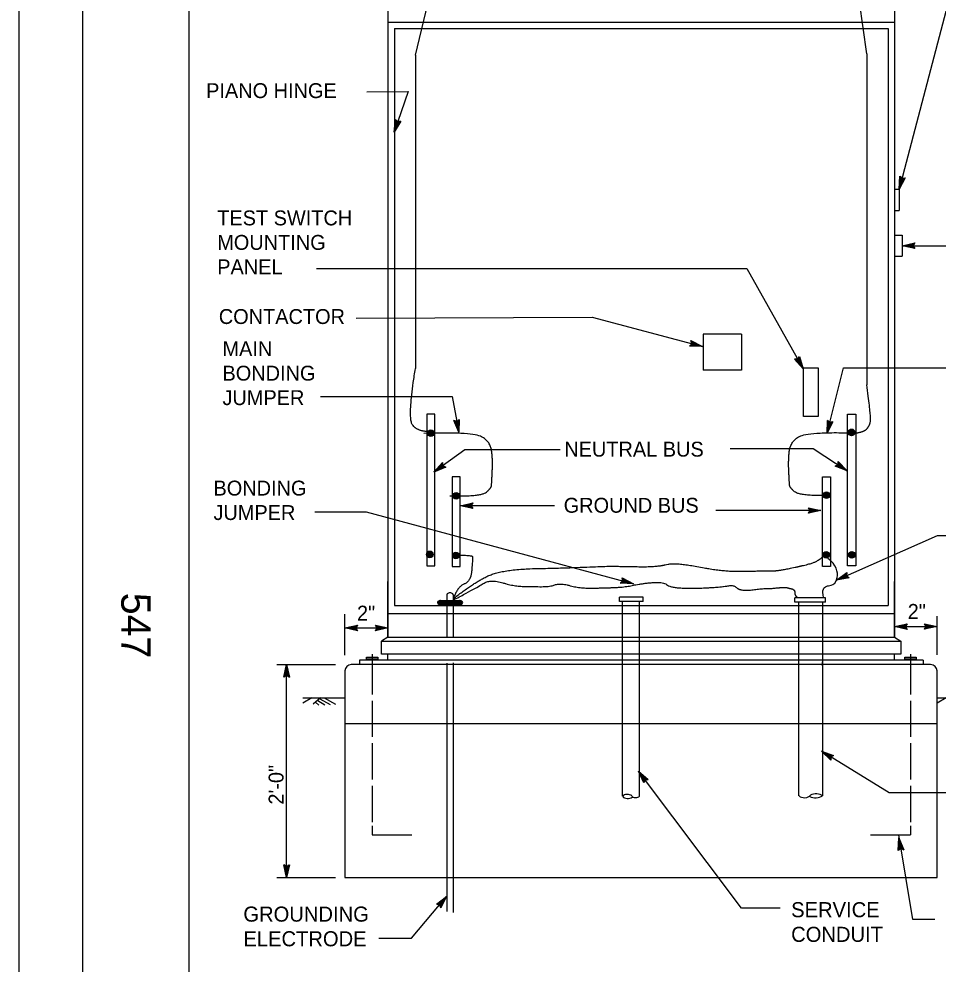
# Model space of a CAD drawing. Extents: x -893 to 867, y -474 to 712.
# Drawn here: x -893.5 to -461.5, y -37.2 to 407 of the extents above; entities that cross this region are included whole.
import ezdxf

# ---------------------------------------------------------------- set-up
doc = ezdxf.new("R2010")
doc.units = 0
for name, color, linetype in [('border_PLOTTING-ELEMENTS', 7, 'Continuous'), ('border_rw_22x34_Cut_Lines', 7, 'Continuous'), ('border_SHEET', 7, 'Continuous'), ('border_WITHIN-BORDER-anno', 7, 'Continuous'), ('es_CELL-anno', 7, 'Continuous'), ('es_DETAIL', 7, 'Continuous')]:
    doc.layers.add(name, color=color, linetype=linetype)

msp = doc.modelspace()

# ---------------------------------------------------------------- linework, layer by layer
at = {"layer": 'border_PLOTTING-ELEMENTS'}
for points in [[(-893.46, -474.05), (866.55, -474.05), (866.55, 711.96), (-893.46, 711.96)], [(-863.46, 668.96), (836.55, 668.96), (836.55, -431.05), (-863.46, -431.05)]]:
    msp.add_lwpolyline(points, close=True, dxfattribs=at)
at = {"layer": 'border_rw_22x34_Cut_Lines'}
msp.add_lwpolyline([(-863.46, 668.96), (836.55, 668.96), (836.55, -431.05), (-863.46, -431.05)], close=True, dxfattribs=at)
at = {"layer": 'border_SHEET'}
msp.add_line((-813.46, -406.05), (-813.46, 643.96), dxfattribs=at)
at = {"layer": 'es_CELL-anno'}
for p, q in [((-452.88, 429.95), (-479.82, 326.89)), ((-479.82, 326.89), (-479.58, 333.03)), ((-477, 332.35), (-479.82, 326.89)), ((-479.58, 333.03), (-479.58, 333.03)), ((-479.58, 333.03), (-478.5, 331.92)), ((-479.47, 328.23), (-479.3, 332.71)), ((-477.4, 332.23), (-479.47, 328.22)), ((-479.12, 329.56), (-479, 332.45)), ((-477.81, 332.1), (-479.12, 329.56)), ((-478.76, 330.9), (-478.72, 332.13)), ((-478.19, 332.01), (-478.76, 330.9)), ((-478.5, 331.92), (-477, 332.35)), ((-477, 332.35), (-477, 332.35)), ((-479.82, 326.89), (-479.82, 326.89)), ((-478.48, 300.41), (-472.48, 301.74)), ((-478.48, 300.41), (-435.79, 300.41)), ((-472.48, 299.07), (-478.48, 300.41)), ((-478.48, 300.41), (-478.48, 300.41)), ((-472.7, 299.43), (-477.1, 300.41)), ((-477.09, 300.42), (-472.71, 301.38)), ((-475.72, 300.41), (-472.89, 301.04)), ((-472.93, 299.79), (-475.72, 300.41)), ((-474.33, 300.41), (-473.13, 300.68)), ((-473.1, 300.13), (-474.33, 300.41)), ((-472.48, 301.74), (-473.28, 300.41)), ((-473.28, 300.41), (-472.48, 299.07)), ((-472.48, 301.74), (-472.48, 301.74)), ((-472.48, 299.07), (-472.48, 299.07)), ((-641.79, 178.2), (-686.01, 178.2)), ((-730.21, 175.25), (-604.66, 141.47)), ((-516.56, 175.93), (-565.94, 175.93)), ((-740.26, 107.91), (-740.26, 127.19)), ((-462.04, 108.07), (-462.04, 126.26)), ((-740.26, 120.78), (-720.03, 120.78)), ((-482.03, 121.42), (-462.04, 121.42)), ((-772.26, 103.54), (-744.71, 103.54)), ((-767.69, 3.55), (-767.69, 103.54)), ((-772.26, 3.4), (-744.71, 3.4))]:
    msp.add_line(p, q, dxfattribs=at)
for points in [[(-729.97, 372.73), (-710.55, 372.79), (-717.14, 353.76)], [(-753.69, 289.72), (-551.33, 289.72), (-524.94, 242.56)], [(-734.97, 266.35), (-624.02, 266.79), (-572.29, 252.97)], [(-513.69, 212.27), (-505.9, 242.99), (-453.12, 242.99)], [(-751.66, 229.58), (-689.79, 229.58), (-686.76, 212.7)], [(-639.13, 204.52), (-683.97, 204.52), (-698.44, 193.95)], [(-559.23, 205.05), (-520.27, 205.05), (-504.24, 194.6)], [(-754.43, 175.25), (-730.21, 175.25)], [(-509.28, 143.16), (-461.82, 164.14), (-453.32, 164.14)], [(-442.3, 43.3), (-484.53, 43.3), (-516.33, 62.83)], [(-535.71, -10.98), (-553.93, -10.98), (-602.29, 53.5)], [(-463.04, -16.24), (-473.38, -16.24), (-479.9, 23.54)], [(-724.4, -25.06), (-709.05, -25.06), (-692.46, -5.39)]]:
    msp.add_lwpolyline(points, dxfattribs=at)
for points in [[(-713.97, 358.91), (-717.14, 353.76), (-716.45, 359.77), (-716.19, 359.45), (-716.7, 355.05), (-714.36, 358.82), (-714.76, 358.74), (-716.25, 356.33), (-715.93, 359.14), (-715.67, 358.83), (-715.81, 357.61), (-715.16, 358.66), (-715.47, 358.59), (-716.45, 359.77), (-715.47, 358.59)], [(-577.66, 255.77), (-572.29, 252.97), (-578.33, 253.23), (-578.04, 253.52), (-573.61, 253.32), (-577.54, 255.38), (-577.43, 254.99), (-574.92, 253.68), (-577.75, 253.8), (-577.46, 254.08), (-576.23, 254.03), (-577.32, 254.6), (-577.24, 254.29), (-578.33, 253.23), (-577.24, 254.29)], [(-526.67, 248.35), (-524.94, 242.56), (-528.97, 247.07), (-528.56, 247.06), (-525.61, 243.75), (-526.88, 248), (-527.08, 247.65), (-526.27, 244.93), (-528.15, 247.04), (-527.75, 247.03), (-526.93, 246.12), (-527.28, 247.3), (-527.44, 247.02), (-528.97, 247.07), (-527.44, 247.02)], [(-686.5, 218.75), (-686.76, 212.7), (-689.09, 218.28), (-688.71, 218.14), (-687, 214.05), (-686.81, 218.48), (-687.12, 218.21), (-687.24, 215.38), (-688.33, 217.99), (-687.95, 217.85), (-687.48, 216.72), (-687.42, 217.95), (-687.66, 217.74), (-689.09, 218.28), (-687.66, 217.74)], [(-510.96, 217.67), (-513.69, 212.27), (-513.51, 218.32), (-513.22, 218.03), (-513.36, 213.6), (-511.35, 217.55), (-511.74, 217.44), (-513.02, 214.91), (-512.94, 217.74), (-512.65, 217.45), (-512.69, 216.22), (-512.13, 217.32), (-512.43, 217.23), (-513.51, 218.32), (-512.43, 217.23)], [(-692.89, 196.37), (-698.44, 193.95), (-694.44, 198.5), (-694.4, 198.09), (-697.33, 194.76), (-693.26, 196.53), (-693.64, 196.69), (-696.24, 195.56), (-694.37, 197.68), (-694.33, 197.28), (-695.14, 196.36), (-694.01, 196.85), (-694.3, 196.97), (-694.44, 198.5), (-694.3, 196.97)], [(-508.47, 198.93), (-504.24, 194.6), (-509.9, 196.73), (-509.54, 196.91), (-505.39, 195.35), (-508.48, 198.53), (-508.5, 198.12), (-506.52, 196.09), (-509.17, 197.09), (-508.8, 197.26), (-507.66, 196.83), (-508.52, 197.71), (-508.53, 197.4), (-509.9, 196.73), (-508.53, 197.4)], [(-680.1, 176.88), (-686.01, 178.2), (-680.1, 179.5), (-680.31, 179.16), (-684.64, 178.2), (-680.31, 177.23), (-680.52, 177.57), (-683.29, 178.19), (-680.52, 178.81), (-680.73, 178.46), (-681.93, 178.19), (-680.73, 177.92), (-680.89, 178.2), (-680.1, 179.5), (-680.89, 178.2)], [(-522.46, 177.25), (-516.56, 175.93), (-522.46, 174.62), (-522.25, 174.97), (-517.93, 175.92), (-522.26, 176.9), (-522.05, 176.55), (-519.28, 175.93), (-522.04, 175.32), (-521.83, 175.67), (-520.64, 175.93), (-521.84, 176.2), (-521.68, 175.93), (-522.46, 174.62), (-521.68, 175.93)], [(-503.35, 144.34), (-509.28, 143.16), (-504.41, 146.74), (-504.46, 146.34), (-508.03, 143.71), (-503.68, 144.57), (-504.01, 144.81), (-506.8, 144.25), (-504.51, 145.93), (-504.57, 145.53), (-505.55, 144.8), (-504.35, 145.04), (-504.6, 145.23), (-504.41, 146.74), (-504.6, 145.23)], [(-610.02, 144.27), (-604.66, 141.47), (-610.71, 141.74), (-610.41, 142.02), (-605.99, 141.82), (-609.91, 143.88), (-609.8, 143.49), (-607.29, 142.18), (-610.12, 142.3), (-609.82, 142.58), (-608.6, 142.53), (-609.69, 143.1), (-609.6, 142.8), (-610.71, 141.74), (-609.6, 142.8)], [(-734.36, 119.46), (-740.26, 120.78), (-734.36, 122.09), (-734.57, 121.74), (-738.89, 120.78), (-734.57, 119.81), (-734.77, 120.16), (-737.54, 120.78), (-734.78, 121.39), (-734.99, 121.04), (-736.18, 120.77), (-734.98, 120.51), (-735.14, 120.78), (-734.36, 122.09), (-735.14, 120.78)], [(-725.94, 122.1), (-720.03, 120.78), (-725.94, 119.47), (-725.73, 119.82), (-721.4, 120.77), (-725.73, 121.75), (-725.52, 121.4), (-722.75, 120.78), (-725.52, 120.17), (-725.31, 120.52), (-724.11, 120.78), (-725.31, 121.05), (-725.15, 120.78), (-725.94, 119.47), (-725.15, 120.78)], [(-476.13, 120.1), (-482.03, 121.42), (-476.13, 122.73), (-476.34, 122.38), (-480.66, 121.42), (-476.34, 120.45), (-476.54, 120.8), (-479.31, 121.42), (-476.55, 122.03), (-476.76, 121.68), (-477.95, 121.42), (-476.75, 121.15), (-476.91, 121.42), (-476.13, 122.73), (-476.91, 121.42)], [(-467.95, 122.74), (-462.04, 121.42), (-467.95, 120.11), (-467.74, 120.46), (-463.41, 121.42), (-467.74, 122.39), (-467.53, 122.04), (-464.76, 121.42), (-467.53, 120.81), (-467.32, 121.16), (-466.12, 121.42), (-467.32, 121.69), (-467.16, 121.42), (-467.95, 120.11), (-467.16, 121.42)], [(-769.01, 97.64), (-767.69, 103.54), (-766.38, 97.64), (-766.73, 97.85), (-767.69, 102.17), (-768.66, 97.85), (-768.31, 98.06), (-767.69, 100.82), (-767.08, 98.06), (-767.43, 98.27), (-767.7, 99.46), (-767.96, 98.26), (-767.69, 98.43), (-766.38, 97.64), (-767.69, 98.43)], [(-511.98, 58.61), (-516.33, 62.83), (-510.61, 60.85), (-510.97, 60.66), (-515.16, 62.11), (-511.98, 59.02), (-511.97, 59.42), (-514.01, 61.4), (-511.33, 60.48), (-511.69, 60.29), (-512.85, 60.69), (-511.97, 59.83), (-511.96, 60.15), (-510.61, 60.85), (-511.96, 60.15)], [(-599.8, 47.99), (-602.29, 53.5), (-597.7, 49.57), (-598.11, 49.52), (-601.47, 52.41), (-599.65, 48.37), (-599.49, 48.74), (-600.66, 51.33), (-598.51, 49.48), (-598.92, 49.44), (-599.85, 50.24), (-599.34, 49.12), (-599.22, 49.41), (-597.7, 49.57), (-599.22, 49.41)], [(-480.28, 16.12), (-479.94, 22.16), (-477.69, 16.54), (-478.07, 16.69), (-479.71, 20.81), (-479.97, 16.38), (-479.66, 16.64), (-479.5, 19.47), (-478.44, 16.84), (-478.82, 16.99), (-479.28, 18.13), (-479.35, 16.9), (-479.11, 17.11), (-477.69, 16.54), (-479.11, 17.11)], [(-766.37, 9.45), (-767.69, 3.55), (-769, 9.45), (-768.65, 9.24), (-767.7, 4.92), (-766.72, 9.25), (-767.07, 9.04), (-767.69, 6.27), (-768.3, 9.03), (-767.95, 8.82), (-767.69, 7.63), (-767.42, 8.83), (-767.69, 8.67), (-769, 9.45), (-767.69, 8.67)], [(-697.27, -9.05), (-692.46, -5.39), (-695.26, -10.75), (-695.39, -10.36), (-693.34, -6.44), (-696.87, -9.12), (-696.47, -9.18), (-694.21, -7.47), (-695.53, -9.98), (-695.66, -9.59), (-695.09, -8.5), (-696.07, -9.25), (-695.76, -9.3), (-695.26, -10.75), (-695.76, -9.3)]]:
    msp.add_lwpolyline(points, close=True, dxfattribs=at)
at = {"layer": 'es_DETAIL'}
for p, q in [((-720.03, 598.48), (-720.03, 116.48)), ((-482.03, 598.48), (-482.03, 116.48)), ((-720.03, 405.48), (-482.03, 405.48)), ((-717.03, 402.48), (-485.03, 402.48)), ((-717.03, 402.48), (-717.03, 131.31)), ((-485.03, 402.48), (-485.03, 131.31)), ((-707.17, 389.94), (-707.17, 242.66)), ((-494.99, 390.62), (-494.99, 235.06)), ((-482.03, 326.89), (-479.82, 326.89)), ((-479.82, 326.89), (-479.82, 316.89)), ((-482.03, 316.89), (-479.82, 316.89)), ((-482.03, 305.41), (-478.48, 305.41)), ((-478.48, 305.41), (-478.48, 295.41)), ((-482.03, 295.41), (-478.48, 295.41)), ((-571.98, 258.88), (-571.98, 241.88)), ((-553.98, 258.88), (-571.98, 258.88)), ((-553.98, 258.88), (-553.98, 241.88)), ((-553.98, 241.88), (-571.98, 241.88)), ((-720.03, 116.48), (-720.03, 142.66)), ((-482.03, 116.48), (-482.03, 142.66)), ((-696.26, 133.28), (-685.38, 133.28)), ((-695.97, 133.4), (-685.7, 133.4)), ((-695.73, 133.49), (-685.88, 133.49)), ((-695.3, 133.64), (-686.42, 133.64)), ((-692.36, 136.25), (-692.36, 116.48)), ((-689.37, 136.25), (-689.37, 116.48)), ((-600.07, 135.28), (-611.27, 135.28)), ((-611.27, 133.26), (-611.27, 135.28)), ((-600.07, 133.21), (-600.07, 135.28)), ((-514.37, 134.91), (-528.77, 134.91)), ((-528.77, 132.91), (-528.77, 134.91)), ((-514.37, 132.91), (-514.37, 134.91)), ((-717.03, 131.31), (-485.03, 131.31)), ((-696.65, 132.8), (-685.07, 132.8)), ((-696.62, 132.65), (-685.02, 132.65)), ((-696.6, 132.47), (-684.98, 132.47)), ((-696.58, 132.32), (-685.07, 132.32)), ((-696.54, 132.98), (-685.09, 132.98)), ((-696.4, 133.13), (-685.34, 133.13)), ((-696.33, 132.13), (-685.25, 132.13)), ((-696.13, 131.95), (-685.56, 131.95)), ((-695.72, 131.8), (-685.93, 131.8)), ((-695.38, 131.64), (-686.42, 131.64)), ((-600.07, 133.21), (-611.27, 133.21)), ((-609.8, 41.65), (-609.8, 133.21)), ((-601.8, 41.68), (-601.8, 133.21)), ((-514.37, 132.91), (-528.77, 132.91)), ((-526.92, 41.88), (-526.92, 132.91)), ((-515.72, 41.92), (-515.72, 132.91)), ((-720.03, 127.48), (-482.03, 127.48)), ((-720.03, 116.48), (-723.02, 114.48)), ((-720.03, 116.48), (-482.03, 116.48)), ((-482.03, 116.48), (-479.04, 114.48)), ((-723.02, 114.48), (-479.04, 114.48)), ((-723.02, 108.48), (-723.02, 114.48)), ((-479.04, 114.48), (-479.04, 108.48)), ((-727.5, 108.48), (-727.5, 89.54)), ((-479.04, 108.48), (-723.02, 108.48)), ((-720.03, 105.69), (-720.03, 108.48)), ((-482.03, 105.69), (-482.03, 108.48)), ((-474.56, 108.48), (-474.56, 89.54)), ((-465.04, 103.55), (-737.26, 103.55)), ((-733.48, 105.69), (-733.48, 103.48)), ((-468.58, 105.69), (-733.48, 105.69)), ((-692.36, 104.17), (-692.36, -12.54)), ((-689.37, 104.36), (-689.37, -12.92)), ((-526.92, 102.88), (-526.92, 104.88)), ((-515.81, 102.88), (-515.81, 104.88)), ((-515.72, 102.88), (-515.72, 104.88)), ((-468.58, 105.69), (-468.58, 103.55)), ((-740.26, 100.55), (-740.26, 3.54)), ((-462.04, 3.54), (-462.04, 100.55)), ((-755.74, 87.96), (-760, 85.42)), ((-751.7, 87.94), (-755.21, 84.95)), ((-754.09, 85.81), (-752.55, 84.54)), ((-752.92, 86.66), (-749.64, 84.66)), ((-752.04, 87.49), (-747.23, 84.84)), ((-750.06, 87.93), (-744.67, 84.96)), ((-727.5, 86.54), (-727.5, 69.54)), ((-474.56, 86.54), (-474.56, 69.54)), ((-457.78, 87.96), (-462.04, 85.42)), ((-462.04, 75.69), (-740.26, 75.69)), ((-727.5, 66.54), (-727.5, 49.54)), ((-474.56, 66.54), (-474.56, 49.54)), ((-727.5, 46.54), (-727.5, 29.54)), ((-474.56, 46.54), (-474.56, 29.54)), ((-727.5, 27.79), (-727.5, 23.54)), ((-474.56, 27.79), (-474.56, 23.54)), ((-727.5, 23.54), (-708.87, 23.54)), ((-493.23, 23.54), (-474.56, 23.54)), ((-740.26, 3.54), (-462.04, 3.54))]:
    msp.add_line(p, q, dxfattribs=at)
for points in [[(-707.17, 389.94), (-701.25, 414.03), (-686.51, 425.46), (-671.58, 429.64), (-655.93, 431.93), (-632.64, 431.33), (-611.21, 427.84)], [(-494.99, 390.62), (-498.47, 415), (-507.96, 423.67), (-524.38, 429.64), (-546.48, 431.43), (-590.4, 427.84)], [(-760, 87.95), (-740.26, 87.95)], [(-462.04, 87.95), (-444.23, 87.95)]]:
    msp.add_lwpolyline(points, dxfattribs=at)
for points in [[(-524.78, 242.93), (-517.83, 242.93), (-517.83, 220.19), (-524.78, 220.19)], [(-698.03, 221.21), (-701.81, 221.21), (-701.81, 149.94), (-698.03, 149.94)], [(-504.04, 221.21), (-500.26, 221.21), (-500.26, 149.94), (-504.04, 149.94)], [(-686.15, 191.79), (-689.93, 191.79), (-689.93, 149.67), (-686.15, 149.67)], [(-515.91, 191.79), (-512.13, 191.79), (-512.13, 149.67), (-515.91, 149.67)], [(-730.1, 107.09), (-724.83, 107.09), (-724.83, 106.03), (-730.1, 106.03)], [(-477.16, 107.09), (-471.89, 107.09), (-471.89, 106.03), (-477.16, 106.03)]]:
    msp.add_lwpolyline(points, close=True, dxfattribs=at)
for centre, radius in [((-699.88, 212.33), 1.56), ((-699.88, 212.33), 1.37), ((-699.88, 212.33), 1.19), ((-699.88, 212.33), 1), ((-502.15, 212.66), 1.56), ((-502.15, 212.66), 1.37), ((-502.15, 212.66), 1.19), ((-502.15, 212.66), 1), ((-502.15, 212.66), 0.812), ((-502.15, 212.66), 0.625), ((-699.88, 212.33), 0.812), ((-699.88, 212.33), 0.625), ((-699.88, 212.33), 0.437), ((-699.88, 212.33), 0.187), ((-502.15, 212.66), 0.437), ((-502.15, 212.66), 0.187), ((-688.03, 182.8), 1.56), ((-688.03, 182.8), 1.37), ((-688.03, 182.8), 1.19), ((-688.03, 182.8), 1), ((-688.03, 182.8), 0.812), ((-688.03, 182.8), 0.625), ((-688.03, 182.8), 0.437), ((-688.03, 182.8), 0.187), ((-513.99, 183.13), 1.56), ((-513.99, 183.13), 1.37), ((-513.99, 183.13), 1.19), ((-513.99, 183.13), 1), ((-513.99, 183.13), 0.812), ((-513.99, 183.13), 0.625), ((-513.99, 183.13), 0.437), ((-513.99, 183.13), 0.187), ((-700.39, 155.33), 1.56), ((-700.39, 155.33), 1.37), ((-700.39, 155.33), 1.19), ((-700.39, 155.33), 1), ((-700.39, 155.33), 0.812), ((-700.39, 155.33), 0.625), ((-700.39, 155.33), 0.437), ((-700.39, 155.33), 0.187), ((-688.17, 154.78), 1.56), ((-688.17, 154.78), 1.37), ((-688.17, 154.78), 1.19), ((-688.17, 154.78), 1), ((-688.17, 154.78), 0.812), ((-514.18, 155.15), 1.56), ((-514.18, 155.15), 1.37), ((-514.18, 155.15), 1.19), ((-514.18, 155.15), 1), ((-514.18, 155.15), 0.812), ((-514.18, 155.15), 0.625), ((-514.18, 155.15), 0.437), ((-502.13, 155.15), 1.56), ((-502.13, 155.15), 1.37), ((-502.13, 155.15), 1.19), ((-502.13, 155.15), 1), ((-502.13, 155.15), 0.812), ((-502.13, 155.15), 0.625), ((-502.13, 155.15), 0.437), ((-688.17, 154.78), 0.625), ((-688.17, 154.78), 0.437), ((-688.17, 154.78), 0.187), ((-514.18, 155.15), 0.187), ((-502.13, 155.15), 0.187)]:
    msp.add_circle(centre, radius, dxfattribs=at)
for centre, start, end in [((-737.26, 100.55), 90, 180), ((-465.04, 100.55), 0, 90)]:
    msp.add_arc(centre, 3, start, end, dxfattribs=at)
for centre, major_axis, ratio, start_param, end_param in [((-695.3, 132.64), (-1.49, 0), 0.669206, 4.712389, 7.853982), ((-690.87, 136.25), (1.49, 0), 0.669206, 0, 3.141593), ((-686.42, 132.64), (-1.49, 0), 0.669206, 1.570796, 4.712389), ((-607.52, 40.92), (2.58, 0), 0.625, 0.647016, 2.657077), ((-607.4, 42.23), (2.58, 0), 0.625, 3.626108, 5.63617), ((-603.56, 42.25), (1.99, 0), 0.625, 3.433366, 5.799416), ((-524.3, 42.84), (-3.01, 0), 0.625, 0.553831, 2.733175), ((-519.03, 43.46), (-4.07, 0), 0.625, 0.826508, 2.446819), ((-518.79, 40.23), (-4.07, 0), 0.625, 3.836366, 5.456678)]:
    msp.add_ellipse(centre, major_axis=major_axis, ratio=ratio, start_param=start_param, end_param=end_param, dxfattribs=at)
for points, degree in [([(-700.49, 213.03), (-706.57, 213.03), (-710.75, 219.87), (-707.17, 242.66)], 2), ([(-501.44, 212.27), (-496.5, 212.65), (-493.46, 216.07), (-493.08, 220.25), (-494.99, 235.06)], 2), ([(-690.92, 182.84), (-676.24, 182.49), (-671.47, 186.55), (-671.29, 188.85), (-670.76, 199.64), (-671.82, 208.13), (-679.95, 212.9), (-703.12, 212.2)], 2), ([(-511.78, 183.02), (-526.46, 182.66), (-531.24, 186.73), (-531.41, 189.03), (-531.94, 199.82), (-530.88, 208.3), (-522.75, 213.08), (-499.58, 212.37)], 2), ([(-689.38, 134.42), (-679.64, 142.14), (-666.15, 148.33), (-635.2, 148.99), (-615.08, 149.88), (-610.43, 149.66), (-593.41, 149.43), (-585.23, 151.65), (-563.56, 147.44), (-550.73, 147.44), (-539.9, 147.67), (-536.14, 147.67), (-521.77, 150.76), (-517.56, 152.53), (-514.47, 155.18)], 2), ([(-688.48, 154.99), (-680.25, 154.99), (-680.25, 153.47), (-681.07, 142.53), (-687.2, 140.35), (-689.38, 134.42)], 2), ([(-515.35, 135.01), (-516.31, 138.85), (-513.74, 140.88), (-512.25, 140.26), (-507.85, 142.94), (-509.22, 150.66), (-513.33, 153.47)], 3), ([(-690.17, 133.43), (-677.87, 139.93), (-671.9, 143.69), (-660.85, 140.37), (-651.78, 140.15), (-643.82, 140.15), (-639.18, 141.92), (-630.33, 139.48), (-620.6, 139.48), (-608.66, 139.93), (-602.03, 141.47), (-590.75, 142.58), (-587.44, 139.71), (-575.5, 139.26), (-562.01, 140.15), (-557.81, 141.03), (-554.93, 138.6), (-550.73, 138.38), (-544.76, 139.26), (-539.9, 139.26), (-536.36, 139.71), (-534.15, 139.71), (-532.16, 139.71), (-531.94, 139.48), (-528.84, 138.82), (-528.84, 135.73), (-527.74, 135.5)], 2)]:
    msp.add_open_spline(points, degree=degree, dxfattribs=at)

# ---------------------------------------------------------------- texts
at = {"layer": 'border_WITHIN-BORDER-anno'}
msp.add_text('547', height=13.78, rotation=270, dxfattribs=at).set_placement((-845.36, 137.27))
at = {"layer": 'es_CELL-anno'}
for s, height, p in [('PIANO HINGE', 7, (-805.49, 369.77)), ('TEST SWITCH', 7, (-800.27, 309.95)), ('MOUNTING', 7, (-800.27, 298.45)), ('PANEL', 7, (-800.27, 286.95)), ('CONTACTOR ', 7, (-799.52, 263.61)), ('MAIN', 7, (-797.8, 248.49)), ('BONDING', 7, (-797.8, 236.99)), ('JUMPER', 7, (-797.8, 225.49)), ('NEUTRAL BUS', 7, (-637.18, 201.27)), ('BONDING', 7, (-802.03, 182.98)), ('JUMPER', 7, (-802.03, 171.48)), ('GROUND BUS', 7, (-637.46, 174.9)), ('2"', 7, (-734.59, 124.21)), ('2"', 7, (-475.82, 125.01)), ('SERVICE', 7.087, (-530.58, -15.2)), ('GROUNDING', 7.087, (-787.99, -17.27)), ('ELECTRODE', 7.087, (-787.99, -28.86)), ('CONDUIT', 7.087, (-530.58, -26.78))]:
    msp.add_text(s, height=height, dxfattribs=at).set_placement(p)
msp.add_text('2\'-0"', height=7, rotation=90, dxfattribs=at).set_placement((-769.11, 37.74))

doc.saveas('drawing.dxf')
